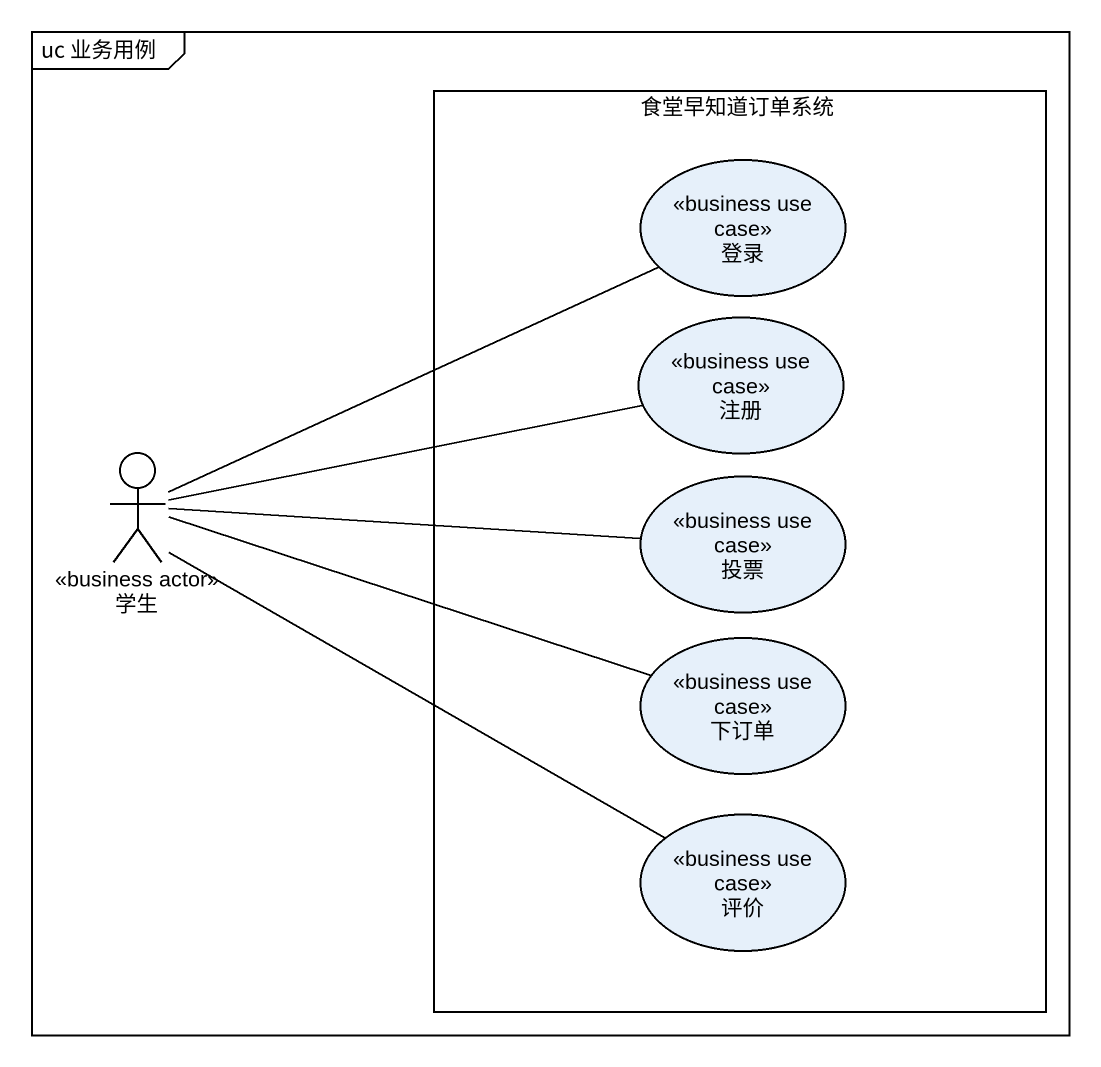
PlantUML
@startuml
mainframe uc 业务用例
rectangle 食堂早知道订单系统 {
  usecase 登录 <<business use case>>
  usecase 注册 <<business use case>>
  usecase 投票 <<business use case>>
  usecase 下订单 <<business use case>>
  usecase 评价 <<business use case>>
}
actor 学生 <<business actor>>
学生 -right- 登录
学生 -right- 注册
学生 -right- 投票
学生 -right- 下订单
学生 -right- 评价
@enduml
